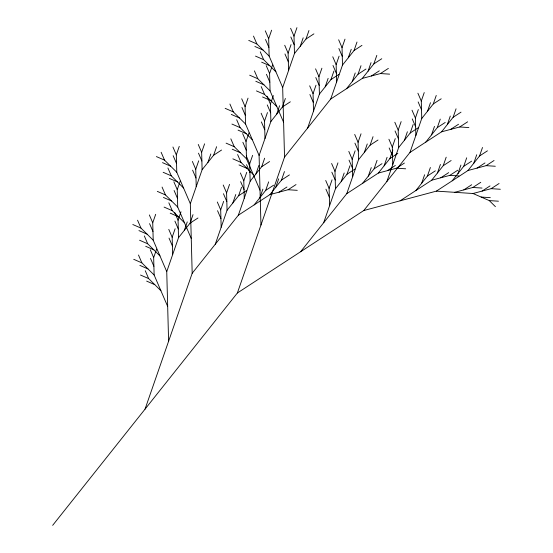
<?xml version="1.0" encoding="UTF-8"?>
<svg xmlns="http://www.w3.org/2000/svg" width="553" height="553" viewBox="0 0 553 553"><rect width="100%" height="100%" fill="white"/><g stroke="black" fill="none" stroke-linecap="round" stroke-linejoin="round"><path stroke-width="0.83" d="M168.603 341.229L166.743 271.634L153.202 240.202L152.739 222.804L155.683 214.308M145.024 409.172L192.181 273.286L190.322 203.691L176.78 172.26L176.317 154.861L179.262 146.372M167.67 306.431L154.135 275L153.665 257.601L156.617 249.113M191.248 238.488L177.713 207.064L177.25 189.658L180.195 181.17M172.633 254.65L172.17 237.251L175.121 228.755M166.743 271.634L178.529 237.659L178.066 220.26L181.011 211.771M196.218 186.707L195.748 169.308L198.7 160.812M190.322 203.691L202.108 169.723L201.645 152.324L204.596 143.828M184.301 230.401L187.253 221.905M207.887 162.458L210.831 153.969M178.529 237.659L190.073 223.142L193.025 214.647M202.108 169.723L213.658 155.199L216.603 146.704M260.954 225.05L259.094 155.455L245.56 124.024L245.09 106.625L248.041 98.13M52.666 525.35L237.375 292.993L284.539 157.107L282.673 87.512L269.138 56.081L268.675 38.682L271.62 30.194M221.165 227.262L220.702 209.857L223.647 201.368M215.269 244.246L227.062 210.271L226.599 192.873L229.543 184.384M260.028 190.253L246.486 158.822L246.023 141.423L248.968 132.927M283.606 122.31L270.064 90.879L269.601 73.48L272.553 64.991M232.834 203.013L235.778 194.518M227.062 210.271L238.606 195.748L241.55 187.26M244.253 198.216L243.79 180.817L246.735 172.322M192.181 273.286L238.357 215.2L250.15 181.232L249.686 163.826L252.631 155.338M264.991 138.471L264.528 121.066L267.472 112.577M259.094 155.455L270.887 121.48L270.424 104.082L273.369 95.593M288.569 70.528L288.106 53.129L291.051 44.634M282.673 87.512L294.466 53.544L294.002 36.145L296.947 27.65M255.921 173.967L258.866 165.478M276.659 114.222L279.604 105.727M300.238 46.279L303.189 37.791M250.15 181.232L261.693 166.709L264.645 158.213M270.887 121.48L282.431 106.957L285.376 98.469M294.466 53.544L306.009 39.021L308.961 30.526M259.931 197.628L262.882 189.14M254.159 204.893L265.703 190.37L268.654 181.875M275.733 187.322L278.684 178.826M238.357 215.2L269.961 194.58L281.505 180.064L284.456 171.568M313.523 111.077L313.053 93.678L316.005 85.19M307.627 128.068L319.413 94.093L318.95 76.694L321.901 68.206M325.192 86.835L328.136 78.339M319.413 94.093L330.964 79.57L333.908 71.081M336.611 82.038L336.148 64.639L339.093 56.143M284.539 157.107L330.715 99.022L342.507 65.047L342.037 47.648L344.989 39.159M348.279 57.788L351.224 49.293M342.507 65.047L354.051 50.53L356.996 42.035M352.289 81.45L355.233 72.961M346.517 88.715L358.061 74.192L361.005 65.696M368.091 71.143L371.035 62.648M329.567 205.73L329.097 188.331L332.049 179.836M323.671 222.714L335.464 188.746L334.994 171.347L337.945 162.852M330.715 99.022L362.319 78.402L373.863 63.878L376.807 55.39M341.236 181.481L344.18 172.992M335.464 188.746L347.007 174.223L349.952 165.727M352.655 176.684L352.192 159.285L355.137 150.789M300.583 251.76L346.759 193.668L358.551 159.699L358.081 142.301L361.033 133.805M364.323 152.441L367.268 143.946M358.551 159.699L370.095 145.176L373.04 136.681M368.333 176.103L371.277 167.607M362.561 183.361L374.105 168.838L377.056 160.349M384.135 165.789L387.079 157.301M392.768 164.497L392.305 147.098L395.25 138.603M386.879 181.481L398.665 147.513L398.201 130.114L401.146 121.619M346.759 193.668L378.363 173.054L389.906 158.531L392.851 150.036M404.437 140.248L407.388 131.759M398.665 147.513L410.208 132.99L413.16 124.494M415.863 135.45L415.393 118.052L418.345 109.563M237.375 292.993L363.784 210.527L409.967 152.434L421.752 118.466L421.289 101.068L424.234 92.572M427.524 111.208L430.476 102.713M421.752 118.466L433.296 103.943L436.248 95.455M431.54 134.87L434.485 126.374M425.769 142.128L437.312 127.605L440.257 119.116M421.663 183.257L424.614 174.762M415.891 190.515L427.434 175.999L430.386 167.504M447.342 124.563L450.287 116.068M409.967 152.434L441.57 131.821L453.114 117.298L456.059 108.81M437.464 172.951L440.416 164.455M400.089 200.829L431.693 180.209L443.236 165.686L446.188 157.197M457.967 173.559L460.919 165.064M452.195 180.817L463.739 166.294L466.691 157.805M473.769 163.246L476.721 154.757M363.784 210.527L436.4 191.124L467.997 170.511L479.541 155.987L482.493 147.492M306.009 39.021L313.91 33.864M354.051 50.53L361.952 45.374M282.431 106.957L290.332 101.807M213.658 155.199L221.559 150.043M330.964 79.57L338.865 74.42M358.061 74.192L365.962 69.035M373.863 63.878L381.764 58.729M371.395 75.982L379.296 70.825M362.319 78.402L380.471 73.556L388.372 68.399M261.693 166.709L269.594 161.552M190.073 223.142L197.974 217.986M238.606 195.748L246.507 190.598M265.703 190.37L273.604 185.214M281.505 180.064L289.406 174.907M279.037 192.161L286.938 187.004M269.961 194.58L288.113 189.734L296.014 184.578M370.095 145.176L377.996 140.02M433.296 103.943L441.197 98.793M347.007 174.223L354.908 169.066M410.208 132.99L418.109 127.833M374.105 168.838L382.005 163.688M389.906 158.531L397.807 153.375M437.312 127.605L445.213 122.455M453.114 117.298L461.015 112.148M387.439 170.628L395.34 165.471M450.647 129.395L458.548 124.245M378.363 173.054L396.515 168.202L404.416 163.052M441.57 131.821L459.723 126.969L467.624 121.819M427.434 175.999L435.335 170.842M443.236 165.686L451.137 160.536M440.769 177.783L448.67 172.633M431.693 180.209L449.845 175.363L457.746 170.206M463.739 166.294L471.64 161.144M479.541 155.987L487.442 150.831M477.073 168.084L484.974 162.928M467.997 170.511L486.149 165.658L494.05 160.508M463.787 189.893L471.688 184.737M454.711 192.32L472.863 187.467L480.764 182.317M482.098 191.089L489.999 185.932M436.4 191.124L473.022 193.509L491.175 188.663L499.076 183.506M380.471 73.556L389.63 74.15M459.723 126.969L468.875 127.57M486.149 165.658L495.308 166.259M396.515 168.202L405.674 168.796M449.845 175.363L459.004 175.958M472.863 187.467L482.022 188.061M491.175 188.663L500.334 189.257M481.158 197.055L490.317 197.656M473.022 193.509L489.294 200.601L498.447 201.195M288.113 189.734L297.272 190.329M248.746 40.404L256.882 43.95L269.138 56.081M254.878 46.473L263.007 50.012M255.514 56.116L263.65 59.662L275.906 71.8M261.645 62.185L269.781 65.731M249.679 75.201L257.809 78.747L270.064 90.879M255.804 81.27L263.94 84.816M256.447 90.913L264.583 94.459L276.839 106.598M262.578 96.982L270.707 100.528M225.168 108.34L233.297 111.886L245.56 124.024M231.292 114.409L239.428 117.955M231.935 124.059L240.071 127.605L252.327 139.736M238.066 130.128L246.196 133.674M226.094 143.144L234.23 146.69L246.486 158.822M232.225 149.206L240.361 152.752M232.868 158.856L240.997 162.402L253.26 174.534M238.993 164.925L247.129 168.471M156.388 156.582L164.524 160.128L176.78 172.26M162.52 162.651L170.656 166.197M163.163 172.294L171.292 175.84L183.555 187.979M169.287 178.363L177.423 181.909M157.322 191.379L165.458 194.926L177.713 207.064M163.453 197.449L171.582 200.995M164.089 207.092L172.225 210.638L184.481 222.776M170.22 213.161L178.356 216.707M132.81 224.525L140.946 228.071L153.202 240.202M138.941 230.587L147.07 234.133M139.577 240.237L147.713 243.783L159.969 255.915M145.709 246.306L153.845 249.852M133.743 259.322L141.872 262.869L154.135 275M139.868 265.392L148.004 268.931M140.51 275.035L148.646 278.581L160.902 290.719M146.642 281.104L154.771 284.65M489.294 200.601L495.419 206.67M417.902 93.208L421.289 101.068M418.137 101.911L421.524 109.771M412.013 110.199L415.393 118.052M412.241 118.895L415.628 126.755M394.814 122.254L398.201 130.114M395.049 130.957L398.437 138.81M388.918 139.238L392.305 147.098M389.153 147.941L392.54 155.801M338.657 39.795L342.037 47.648M338.885 48.491L342.272 56.351M332.761 56.779L336.148 64.639M332.996 65.475L336.376 73.335M354.701 134.441L358.081 142.301M354.929 143.144L358.316 150.997M315.569 68.835L318.95 76.694M348.805 151.425L352.192 159.285M315.798 77.538L319.185 85.397M349.04 160.128L352.42 167.988M290.615 28.286L294.002 36.145M290.85 36.982L294.231 44.841M309.673 85.826L313.053 93.678M309.901 94.522L313.288 102.381M284.719 45.27L288.106 53.129M284.954 53.973L288.341 61.825M331.613 163.488L334.994 171.347M331.841 172.19L335.229 180.043M265.288 30.823L268.675 38.682M265.523 39.526L268.903 47.385M325.717 180.472L329.097 188.331M325.945 189.174L329.332 197.027M253.495 36.09L256.882 43.95M260.263 51.802L263.65 59.662M266.214 65.627L269.601 73.48M266.449 74.323L269.836 82.183M267.037 96.229L270.424 104.082M254.428 70.888L257.809 78.747M261.196 86.607L264.583 94.459M267.272 104.925L270.652 112.784M261.14 113.213L264.528 121.066M261.375 121.909L264.756 129.768M241.709 98.766L245.09 106.625M241.938 107.469L245.325 115.321M229.917 104.033L233.297 111.886M236.684 119.745L240.071 127.605M242.636 133.563L246.023 141.423M242.871 142.266L246.258 150.126M246.299 155.974L249.686 163.826M246.534 164.67L249.915 172.529M230.843 138.831L234.23 146.69M237.617 154.543L240.997 162.402M240.403 172.958L243.79 180.817M240.638 181.661L244.025 189.513M223.212 185.02L226.599 192.873M223.447 193.716L226.827 201.575M198.264 144.464L201.645 152.324M198.492 153.167L201.88 161.02M217.315 202.004L220.702 209.857M217.55 210.7L220.93 218.559M192.368 161.448L195.748 169.308M192.596 170.151L195.983 178.004M172.93 147.008L176.317 154.861M173.165 155.704L176.552 163.564M161.137 152.269L164.524 160.128M167.912 167.988L171.292 175.84M173.863 181.806L177.25 189.658M174.098 190.502L177.478 198.361M174.679 212.407L178.066 220.26M162.07 187.066L165.458 194.926M168.838 202.785L172.225 210.638M174.914 221.103L178.301 228.963M168.783 229.391L172.17 237.251M169.018 238.087L172.405 245.947M149.351 214.944L152.739 222.804M149.587 223.647L152.967 231.507M137.559 220.212L140.946 228.071M144.326 235.924L147.713 243.783M150.285 249.742L153.665 257.601M150.513 258.445L153.9 266.304M138.492 255.009L141.872 262.869M145.259 270.721L148.646 278.581"/></g></svg>
